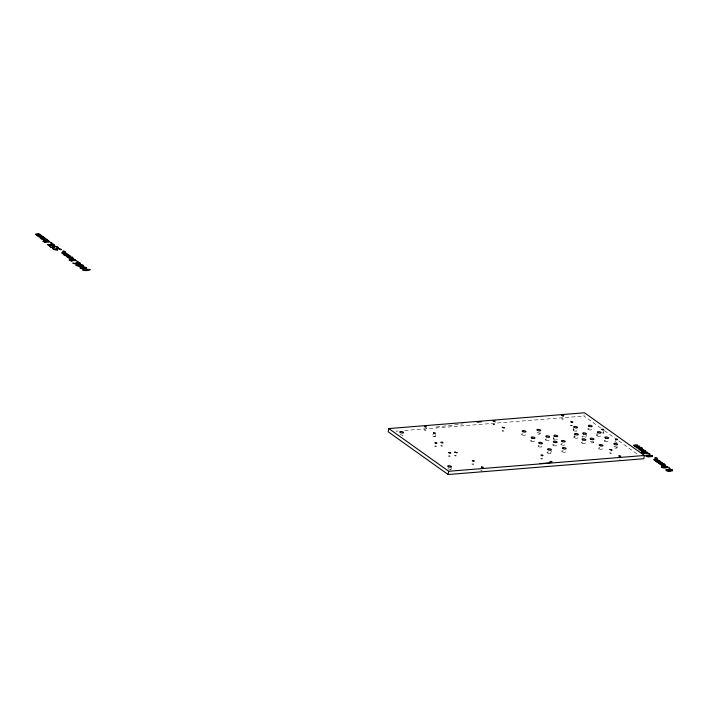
<?xml version="1.0" encoding="UTF-8"?>
<svg xmlns="http://www.w3.org/2000/svg" width="708" height="708" viewBox="0 0 708 708"><rect width="100%" height="100%" fill="white"/><g stroke="black" fill="none" stroke-linecap="round" stroke-linejoin="round"><path stroke-width="0.53" stroke-dasharray="3.54 2.66" d="M611.535 453.35C606.968 450.996 612.376 456.35 611.924 451.182M456.448 455.899C451.916 453.527 457.253 458.899 456.837 453.731M426.154 430.19C421.295 428.101 427.384 433.19 426.543 428.03M435.526 434.482C436.978 438.261 430.553 437.119 433.225 434.075M442.686 445.996C437.871 443.854 443.836 449.005 443.075 443.836M450.899 470.05L451.288 467.882M494.892 424.676C490.113 422.49 496.007 427.676 495.281 422.508M503.875 431.048C499.494 428.906 504.494 434.084 504.264 428.889M540.045 433.809A1.947 0.69 10.2 0 0 537.514 432.632A1.947 0.69 10.2 0 0 536.921 433.721A1.947 0.69 10.2 0 0 540.045 433.809L540.434 431.641M553.337 438.871L553.727 436.712M550.859 453.04L551.249 450.872M573.108 430.004L573.498 427.844M573.958 437.181L574.347 435.022M600.888 428.136L583.905 416.03L584.489 412.782M585.888 437.19L586.277 435.031M593.357 442.571A1.947 0.69 10.2 0 0 590.826 441.403A1.947 0.69 10.2 0 0 590.233 442.491A1.947 0.69 10.2 0 0 593.357 442.571L593.746 440.411M596.738 435.323L597.127 433.163M602.65 433.287L603.481 433.128L603.924 430.862M614.995 442.456L615.385 440.296M617.004 447.81A1.947 0.69 10.2 0 0 614.5 446.624A1.947 0.69 10.2 0 0 613.863 447.704A1.947 0.69 10.2 0 0 617.004 447.81L617.394 445.642M432.836 436.234L435.137 436.641M572.595 425.614L570.321 425.189L572.622 425.508M436.243 427.004L463.129 423.888M395.914 431.19L398.108 431.013M404.711 430.482L583.905 416.03M615.88 442.199L616.978 442.491M482.201 470.245L480.909 470.236L481.077 470.767M619.518 459.12L620.075 459.288M602.712 432.491L603.535 433.031M604.464 430.685L615.19 438.332M618.765 440.889L638.43 454.908M400.029 434.783A1.947 0.69 10.2 0 1 402.808 435.5A1.947 0.69 10.2 0 1 401.675 436.287M555.355 439.845A1.947 0.69 10.2 0 1 553.373 438.703A1.947 0.69 10.2 0 1 556.116 438.65A1.947 0.69 10.2 0 1 556.683 439.827M582.852 437.199A1.947 0.69 10.2 0 1 582.551 436.137A1.947 0.69 10.2 0 1 585.374 436.553A1.947 0.69 10.2 0 1 585.18 437.553M447.748 468.97A1.947 0.69 10.2 0 1 450.881 469.864M434.473 446.049C436.402 448.076 437.526 445.146 434.473 446.049M448.217 455.864C450.146 457.899 451.27 454.97 448.217 455.864M471.794 463.935C473.723 465.961 474.847 463.041 471.794 463.935M561.364 418.676C563.276 420.711 564.435 417.791 561.364 418.676M540.54 458.386C542.417 460.421 543.629 457.51 540.54 458.386M531.248 441.314A1.947 0.69 10.2 0 0 534.363 441.385A1.947 0.69 10.2 0 0 531.805 440.217A1.947 0.69 10.2 0 0 531.248 441.314M538.885 446.721A1.947 0.69 10.2 0 0 541.868 446.659A1.947 0.69 10.2 0 0 539.124 445.553A1.947 0.69 10.2 0 0 538.885 446.721M561.311 444.712A1.947 0.69 10.2 0 0 564.559 444.978A1.947 0.69 10.2 0 0 562.347 443.73A1.947 0.69 10.2 0 0 561.311 444.712M588.383 429.544A1.947 0.69 10.2 0 0 591.543 429.668A1.947 0.69 10.2 0 0 589.083 428.473A1.947 0.69 10.2 0 0 588.383 429.544M562.285 451.828A1.947 0.69 10.2 0 0 565.471 451.996A1.947 0.69 10.2 0 0 563.072 450.784A1.947 0.69 10.2 0 0 562.285 451.828M547.55 452.978A1.947 0.69 10.2 0 0 550.78 453.209A1.947 0.69 10.2 0 0 548.505 451.969A1.947 0.69 10.2 0 0 547.55 452.978M573.79 430.765A1.947 0.69 10.2 0 0 576.896 430.818A1.947 0.69 10.2 0 0 574.321 429.659A1.947 0.69 10.2 0 0 573.79 430.765M545.753 440.057A1.947 0.69 10.2 0 0 548.983 440.27A1.947 0.69 10.2 0 0 546.682 439.04A1.947 0.69 10.2 0 0 545.753 440.057M522.23 434.898A1.947 0.69 10.2 0 0 525.371 434.995A1.947 0.69 10.2 0 0 522.867 433.809A1.947 0.69 10.2 0 0 522.23 434.898M582.135 443.155A1.947 0.69 10.2 0 0 585.25 443.226A1.947 0.69 10.2 0 0 582.702 442.058A1.947 0.69 10.2 0 0 582.135 443.155M604.774 441.252A1.947 0.69 10.2 0 0 607.986 441.447A1.947 0.69 10.2 0 0 605.65 440.226A1.947 0.69 10.2 0 0 604.774 441.252M597.278 435.907A1.947 0.69 10.2 0 0 600.49 436.119A1.947 0.69 10.2 0 0 598.189 434.889A1.947 0.69 10.2 0 0 597.278 435.907M553.275 445.412A1.947 0.69 10.2 0 0 556.479 445.598A1.947 0.69 10.2 0 0 554.125 444.376A1.947 0.69 10.2 0 0 553.275 445.412M574.542 437.765A1.947 0.69 10.2 0 0 577.728 437.933A1.947 0.69 10.2 0 0 575.356 436.721A1.947 0.69 10.2 0 0 574.542 437.765M599.216 448.899A1.947 0.69 10.2 0 0 602.34 448.978A1.947 0.69 10.2 0 0 599.809 447.801A1.947 0.69 10.2 0 0 599.216 448.899"/><path stroke-width="1.06" d="M388.798 428.57L388.214 431.809L448.111 474.519L643.793 458.731L644.377 455.483L584.489 412.782L388.798 428.57L448.695 471.271L644.377 455.483M448.111 474.519L448.695 471.271M477.103 422.26L481.405 421.764M64.216 255.154L64.915 255.092L61.596 252.836C64.216 251.606 69.711 253.296 62.322 253.137C63.145 254.207 69.933 253.384 66.198 254.066C60.684 255.42 68.933 253.791 69.242 255.464C66.853 254.411 65.879 256.526 64.216 255.172M540.054 463.581L549.868 462.917M43.161 236.773L41.807 235.817L39.011 236.375L37.79 235.941L41.524 235.614L40.161 234.64L37.391 235.215L36.179 234.791L39.878 234.436L38.542 233.481L35.4 234.153L38.719 236.419C37.966 237.693 41.622 235.968 43.268 236.861C46.896 238.826 41.046 236.587 40.914 238.171C43.029 239.57 44.878 236.941 46.259 238.985C35.489 239.631 47.932 238.746 47.772 240.162C46.25 239.534 42.48 240.977 43.453 239.791L40.179 238.03L40.135 237.525L43.153 236.87M609.845 449.624L612.119 450.102L609.933 449.527M80.208 267.297L80.172 268.137L82.447 268.845L86.695 268.394L86.544 267.642L83.836 266.907L80.208 267.297M641.439 452.12L641.404 452.961L643.678 453.669L647.926 453.226L647.776 452.474L645.068 451.731L641.439 452.12M646.006 455.368L645.97 456.218L648.245 456.925L652.484 456.474L652.334 455.722L649.625 454.987L646.006 455.368M661.555 466.457L661.52 467.307L663.794 468.015L668.033 467.563L667.892 466.811L665.184 466.076L661.555 466.457M666.113 469.714L666.078 470.563L668.352 471.271L672.6 470.82L672.45 470.068L669.741 469.333L666.113 469.714M68.756 257.668C69.331 258.854 75.898 257.8 72.897 258.588C71.889 259.048 68.472 259.19 69.65 258.473L66.331 256.207C69.888 255.128 73.464 256.402 67.11 256.845C68.888 256.836 77.721 257.243 68.756 257.668M635.899 446.713C635.669 446.89 645.643 447.899 641.475 448.677C634.554 449.695 645.687 449.049 643.643 449.854C633.722 451.084 647.917 450.049 645.422 451.049C644.094 451.129 640.475 451.828 641.528 450.89L638.209 448.624C647.599 447.084 634.262 448.651 636.793 447.518L633.474 445.252C637.032 444.173 640.607 445.438 634.253 445.89C636.032 445.881 644.864 446.288 635.899 446.713M656.015 461.05C656.59 462.235 663.157 461.182 660.157 461.979C659.148 462.439 655.732 462.572 656.909 461.855L653.59 459.589C657.148 458.519 660.723 459.784 654.369 460.235C656.148 460.227 664.98 460.634 656.015 461.05M660.75 464.43C661.325 465.616 667.883 464.554 664.892 465.351C663.909 465.82 660.458 465.917 661.644 465.236L658.325 462.97C661.883 461.89 665.458 463.156 659.104 463.607C660.883 463.598 669.715 464.005 660.75 464.43M454.766 452.155L457.032 452.651L454.766 452.155M79.986 263.181L78.685 263.969L76.747 263.562L77.774 262.818L79.986 263.181M83.031 265.35L81.73 266.137L79.792 265.739L80.818 264.996L83.031 265.35M424.464 426.526C426.393 428.561 427.517 425.632 424.464 426.526M435.057 442.801C436.986 444.836 438.11 441.907 435.057 442.801M448.801 452.624C450.731 454.651 451.854 451.722 448.801 452.624M472.378 460.687C474.307 462.722 475.431 459.793 472.378 460.687M502.184 427.384L504.441 427.915L502.291 427.296M570.931 421.844C572.869 423.871 573.984 420.941 570.931 421.844M54.383 247.818L51.419 247.561L49.631 246.472L53.162 247.588L52.631 246.57C55.056 244.782 63.127 249.632 54.622 246.411L53.746 247.136L54.383 247.818M57.419 249.986L54.463 249.729L52.666 248.641L56.206 249.756L55.675 248.738C58.091 246.95 66.171 251.8 57.667 248.579L56.79 249.304L57.419 249.986M561.948 415.437C563.86 417.463 565.019 414.543 561.948 415.437M47.02 241.101L46.852 241.72L49.507 241.72L48.542 240.968L47.02 241.101M51.578 244.349L51.419 244.968L54.074 244.977L53.1 244.225L51.578 244.349M73.216 259.783L73.048 260.394L75.712 260.402L74.738 259.65L73.216 259.783M541.124 455.138C543.001 457.173 544.213 454.262 541.124 455.138M45.834 241.561L45.108 242.225L43.356 241.455L45.834 241.561M50.401 244.818L49.675 245.481L47.914 244.703L50.401 244.818M72.03 260.243L71.313 260.907L69.552 260.128L72.03 260.243M441.004 442.305C442.827 444.341 444.128 441.456 441.004 442.305M481.378 467.076C483.139 469.121 484.538 466.253 481.378 467.076M493.219 420.959C494.98 423.003 496.388 420.136 493.219 420.959M46.117 240.826L45.843 241.428L42.869 241.233L45.843 242.525L46.816 241.853L50.047 241.941L48.321 240.738L46.117 240.826M50.675 244.083L50.401 244.676L47.436 244.49L50.401 245.782L51.383 245.101L54.613 245.189L52.888 243.986L50.675 244.083M72.313 259.509L72.039 260.11L69.065 259.916L72.039 261.208L73.021 260.526L76.252 260.624L74.517 259.411L72.313 259.509M601.862 429.305C603.57 431.349 605.057 428.499 601.862 429.305M615.624 439.11C617.332 441.164 618.819 438.314 615.624 439.11M550.134 461.51C551.771 463.563 553.364 460.74 550.134 461.51M433.482 432.889C435.101 434.951 436.721 432.128 433.482 432.889M86.252 267.642L84.261 268.447L80.438 268.128L82.641 267.323L86.252 267.642M647.484 452.465L645.492 453.27L641.66 452.952L643.873 452.147L647.484 452.465M652.05 455.722L650.059 456.527L646.227 456.209L648.431 455.403L652.05 455.722M667.6 466.811L665.609 467.616L661.776 467.298L663.98 466.492L667.6 466.811M672.158 470.059L670.166 470.864L666.343 470.546L668.547 469.749L672.158 470.059M618.898 455.943C620.323 458.005 622.244 455.262 618.898 455.943M82.889 270.04C86.411 272.058 97.713 267.881 82.889 270.04M63.605 251.251L63.924 251.632L62.658 251.251L65.242 251.473L63.605 251.251M655.599 458.005L655.918 458.386L654.652 458.014L657.236 458.226L655.599 458.005M50.817 242.561L51.755 242.941L50.817 242.561M77.013 261.243L77.96 261.624L77.013 261.243M648.891 453.66L649.838 454.04L648.891 453.66M669.007 468.006L669.945 468.386L669.007 468.006M76.88 262.464L75.774 262.81L77.26 263.951C66.676 261.376 77.331 265.411 80.508 263.925L80.305 263.181L76.88 262.464M79.924 264.633L78.818 264.978L80.305 266.12C69.72 263.544 80.376 267.58 83.544 266.093L83.349 265.35L79.924 264.633M531.832 438.075A1.947 0.69 10.2 0 0 534.947 438.146A1.947 0.69 10.2 0 0 532.389 436.969A1.947 0.69 10.2 0 0 531.832 438.075M539.469 443.474A1.947 0.69 10.2 0 0 542.452 443.412A1.947 0.69 10.2 0 0 539.708 442.305A1.947 0.69 10.2 0 0 539.469 443.474M561.895 441.473A1.947 0.69 10.2 0 0 565.143 441.73A1.947 0.69 10.2 0 0 562.931 440.482A1.947 0.69 10.2 0 0 561.895 441.473M588.967 426.296A1.947 0.69 10.2 0 0 592.127 426.428A1.947 0.69 10.2 0 0 589.667 425.234A1.947 0.69 10.2 0 0 588.967 426.296M400.383 432.606A1.947 0.69 10.2 0 0 403.542 432.721A1.947 0.69 10.2 0 0 401.064 431.526A1.947 0.69 10.2 0 0 400.383 432.606M562.869 448.58A1.947 0.69 10.2 0 0 566.055 448.748A1.947 0.69 10.2 0 0 563.656 447.536A1.947 0.69 10.2 0 0 562.869 448.58M548.134 449.73A1.947 0.69 10.2 0 0 551.364 449.961A1.947 0.69 10.2 0 0 549.089 448.722A1.947 0.69 10.2 0 0 548.134 449.73M574.374 427.517A1.947 0.69 10.2 0 0 577.48 427.579A1.947 0.69 10.2 0 0 574.905 426.411A1.947 0.69 10.2 0 0 574.374 427.517M546.337 436.809A1.947 0.69 10.2 0 0 549.558 437.031A1.947 0.69 10.2 0 0 547.266 435.801A1.947 0.69 10.2 0 0 546.337 436.809M522.814 431.65A1.947 0.69 10.2 0 0 525.955 431.747A1.947 0.69 10.2 0 0 523.451 430.57A1.947 0.69 10.2 0 0 522.814 431.65M537.505 430.473A1.947 0.69 10.2 0 0 540.629 430.561A1.947 0.69 10.2 0 0 538.098 429.384A1.947 0.69 10.2 0 0 537.505 430.473M582.719 439.907A1.947 0.69 10.2 0 0 585.835 439.978A1.947 0.69 10.2 0 0 583.286 438.81A1.947 0.69 10.2 0 0 582.719 439.907M605.358 438.004A1.947 0.69 10.2 0 0 608.57 438.199A1.947 0.69 10.2 0 0 606.234 436.978A1.947 0.69 10.2 0 0 605.358 438.004M597.862 432.659A1.947 0.69 10.2 0 0 601.074 432.871A1.947 0.69 10.2 0 0 598.773 431.641A1.947 0.69 10.2 0 0 597.862 432.659M553.86 442.164A1.947 0.69 10.2 0 0 557.063 442.35A1.947 0.69 10.2 0 0 554.709 441.128A1.947 0.69 10.2 0 0 553.86 442.164M590.817 439.252A1.947 0.69 10.2 0 0 593.941 439.332A1.947 0.69 10.2 0 0 591.41 438.155A1.947 0.69 10.2 0 0 590.817 439.252M448.491 466.846A1.947 0.69 10.2 0 0 451.483 466.802A1.947 0.69 10.2 0 0 448.757 465.687A1.947 0.69 10.2 0 0 448.491 466.846M575.126 434.517A1.947 0.69 10.2 0 0 578.312 434.685A1.947 0.69 10.2 0 0 575.94 433.473A1.947 0.69 10.2 0 0 575.126 434.517M599.8 445.651A1.947 0.69 10.2 0 0 602.924 445.739A1.947 0.69 10.2 0 0 600.393 444.562A1.947 0.69 10.2 0 0 599.8 445.651M614.447 444.465A1.947 0.69 10.2 0 0 617.588 444.562A1.947 0.69 10.2 0 0 615.084 443.376A1.947 0.69 10.2 0 0 614.447 444.465M554.559 436.208A1.947 0.69 10.2 0 0 557.709 436.332A1.947 0.69 10.2 0 0 555.24 435.137A1.947 0.69 10.2 0 0 554.559 436.208M583.436 433.96A1.947 0.69 10.2 0 0 586.472 433.951A1.947 0.69 10.2 0 0 583.799 432.818A1.947 0.69 10.2 0 0 583.436 433.96"/></g></svg>
